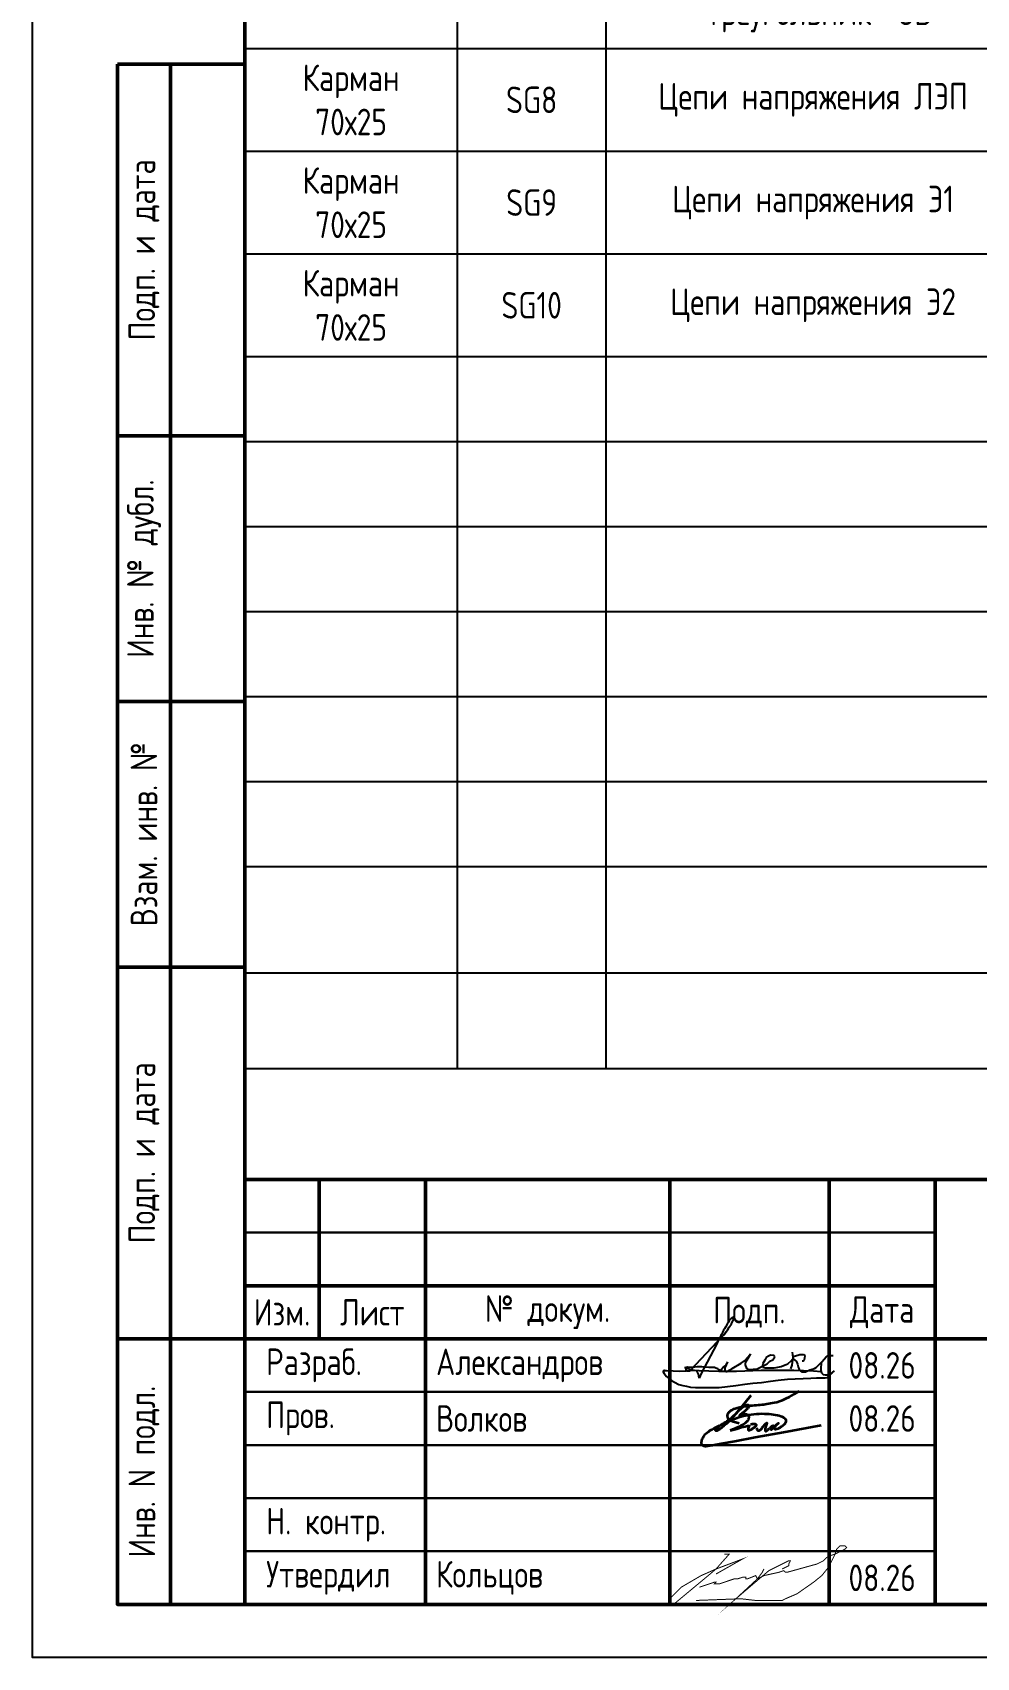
# Model space of a CAD drawing. Header units: millimetres. Extents: x -840 to 1557, y 0 to 584.
# Drawn here: x -840 to -751.1, y -0.1 to 152.9 of the extents above; entities that cross this region are included whole.
import ezdxf

# ---------------------------------------------------------------- set-up
doc = ezdxf.new("R2010")
doc.units = ezdxf.units.MM
doc.layers.add('Подписи', color=7, linetype='Continuous')
doc.styles.add('Gost type A_2.5', font='GOST_A.TTF', dxfattribs={"height": 2.5})
doc.styles.add('Gost_type_A', font='GOST_A.TTF')

# ---------------------------------------------------------------- blocks, each defined once
blk = doc.blocks.new('Штамп левый нижний')
at = {"lineweight": 50}
for points in [[(-12, 145), (-7, 145), (-7, 110), (-12, 110)], [(-7, 145), (0, 145), (0, 110), (-7, 110)], [(-12, 110), (-7, 110), (-7, 85), (-12, 85)], [(-7, 110), (0, 110), (0, 85), (-7, 85)], [(-12, 85), (-7, 85), (-7, 60), (-12, 60)], [(-7, 85), (0, 85), (0, 60), (-7, 60)], [(-12, 60), (-7, 60), (-7, 25), (-12, 25)], [(-7, 60), (0, 60), (0, 25), (-7, 25)], [(-12, 25), (-7, 25), (-7, 0), (-12, 0)], [(-7, 25), (0, 25), (0, 0), (-7, 0)]]:
    blk.add_lwpolyline(points, close=True, dxfattribs=at)
at = {"char_height": 2.5, "attachment_point": 5, "rotation": 90, "style": 'Gost_type_A'}
for s, insert, width in [('Подп. и дата', (-9.5, 127.5), 35), ('Инв. № дубл.', (-9.5, 97.5), 25), ('Взам. инв. №', (-9.5, 72.5), 25), ('Подп. и дата', (-9.5, 42.5), 35), ('Инв. N подл.', (-9.5, 12.5), 25)]:
    blk.add_mtext(s, dxfattribs=dict(at, insert=insert, width=width))
blk = doc.blocks.new('Формат_А4')
blk.add_lwpolyline([(0, 297), (0, 0), (-210, 0), (-210, 297)], close=True)
at = {"lineweight": 50}
blk.add_lwpolyline([(-190, 292), (-5, 292), (-5, 5), (-190, 5)], close=True, dxfattribs=at)
blk = doc.blocks.new('Штамп большой нижний текстовый')
for points in [[(-185, 40), (-178, 40), (-178, 35), (-185, 35)], [(-178, 40), (-168, 40), (-168, 35), (-178, 35)], [(-168, 40), (-145, 40), (-145, 35), (-168, 35)], [(-145, 40), (-130, 40), (-130, 35), (-145, 35)], [(-130, 40), (-120, 40), (-120, 35), (-130, 35)], [(-185, 35), (-178, 35), (-178, 30), (-185, 30)], [(-178, 35), (-168, 35), (-168, 30), (-178, 30)], [(-168, 35), (-145, 35), (-145, 30), (-168, 30)], [(-145, 35), (-130, 35), (-130, 30), (-145, 30)], [(-130, 35), (-120, 35), (-120, 30), (-130, 30)], [(-185, 25), (-168, 25), (-168, 20), (-185, 20)], [(-168, 25), (-145, 25), (-145, 20), (-168, 20)], [(-145, 25), (-130, 25), (-130, 20), (-145, 20)], [(-130, 25), (-120, 25), (-120, 20), (-130, 20)], [(-185, 20), (-168, 20), (-168, 15), (-185, 15)], [(-168, 20), (-145, 20), (-145, 15), (-168, 15)], [(-145, 20), (-130, 20), (-130, 15), (-145, 15)], [(-130, 20), (-120, 20), (-120, 15), (-130, 15)], [(-185, 15), (-168, 15), (-168, 10), (-185, 10)], [(-168, 15), (-145, 15), (-145, 10), (-168, 10)], [(-145, 15), (-130, 15), (-130, 10), (-145, 10)], [(-130, 15), (-120, 15), (-120, 10), (-130, 10)], [(-185, 10), (-168, 10), (-168, 5), (-185, 5)], [(-168, 10), (-145, 10), (-145, 5), (-168, 5)], [(-145, 10), (-130, 10), (-130, 5), (-145, 5)], [(-130, 10), (-120, 10), (-120, 5), (-130, 5)], [(-185, 5), (-168, 5), (-168, 0), (-185, 0)], [(-168, 5), (-145, 5), (-145, 0), (-168, 0)], [(-145, 5), (-130, 5), (-130, 0), (-145, 0)], [(-130, 5), (-120, 5), (-120, 0), (-130, 0)]]:
    blk.add_lwpolyline(points, close=True)
at = {"lineweight": 50}
for points in [[(-185, 40), (-120, 40), (-120, 30), (-185, 30)], [(-178, 40), (-168, 40), (-168, 30), (-178, 30)], [(-145, 40), (-130, 40), (-130, 30), (-145, 30)], [(-120, 25), (0, 25), (0, 40), (-120, 40)], [(-185, 30), (-178, 30), (-178, 25), (-185, 25)], [(-178, 30), (-168, 30), (-168, 25), (-178, 25)], [(-168, 30), (-145, 30), (-145, 25), (-168, 25)], [(-145, 30), (-130, 30), (-130, 25), (-145, 25)], [(-130, 30), (-120, 30), (-120, 25), (-130, 25)], [(-185, 25), (-168, 25), (-168, 0), (-185, 0)], [(-168, 25), (-145, 25), (-145, 0), (-168, 0)], [(-145, 25), (-130, 25), (-130, 0), (-145, 0)], [(-130, 25), (-120, 25), (-120, 0), (-130, 0)], [(-120, 25), (-50, 25), (-50, 0), (-120, 0)]]:
    blk.add_lwpolyline(points, close=True, dxfattribs=at)
at = {"char_height": 2.5, "style": 'Gost_type_A'}
for s, insert, width, attachment_point in [('№ докум.', (-156.5, 27.5), 23, 5), ('Изм.', (-181.5, 27.5), 7, 5), ('Лист', (-173, 27.5), 10, 5), ('Подп.', (-137.5, 27.5), 15, 5), ('Дата', (-125, 27.5), 10, 5), ('\\pxl0.8;Разраб.', (-185, 22.5), 17, 4), ('\\pxl0.8;Пров.', (-185, 17.5), 17, 4), ('\\pxl0.8;Н. контр.', (-185, 7.5), 17, 4), ('\\pxl0.8;Утвердил', (-185, 2.5), 17, 4)]:
    blk.add_mtext(s, dxfattribs=dict(at, insert=insert, width=width, attachment_point=attachment_point))
blk = doc.blocks.new('Сотрудник 7_1')
at = {"lineweight": 35}
for points in [[(5.51, 4.62), (4.98, 3.97), (4.54, 3.43), (4.18, 3.01), (3.9, 2.68), (3.67, 2.43), (3.49, 2.24), (3.34, 2.09), (3.21, 1.97), (3.08, 1.86), (2.97, 1.76), (2.86, 1.67), (2.76, 1.6), (2.67, 1.53), (2.59, 1.47), (2.52, 1.42), (2.45, 1.38), (2.4, 1.35), (2.35, 1.33), (2.31, 1.31), (2.28, 1.3), (2.25, 1.3), (2.23, 1.3), (2.21, 1.31), (2.2, 1.31), (2.19, 1.33), (2.18, 1.34), (2.18, 1.36), (2.18, 1.38), (2.18, 1.4), (2.19, 1.42), (2.2, 1.45), (2.22, 1.48), (2.25, 1.51), (2.28, 1.55), (2.32, 1.59), (2.36, 1.63), (2.42, 1.67), (2.49, 1.72), (2.56, 1.78), (2.65, 1.84), (2.75, 1.9), (2.87, 1.97), (2.99, 2.04), (3.12, 2.12), (3.25, 2.21), (3.39, 2.3), (3.53, 2.41), (3.67, 2.52), (3.81, 2.64), (3.94, 2.77), (4.07, 2.9), (4.2, 3.03), (4.32, 3.15), (4.44, 3.27), (4.55, 3.37), (4.65, 3.46), (4.74, 3.54), (4.82, 3.6), (4.9, 3.64), (4.97, 3.68), (5.03, 3.7), (5.08, 3.72), (5.13, 3.73), (5.17, 3.73), (5.21, 3.73), (5.24, 3.73), (5.26, 3.73), (5.28, 3.72), (5.3, 3.71), (5.31, 3.7), (5.32, 3.68), (5.33, 3.66), (5.33, 3.64), (5.32, 3.61), (5.32, 3.58), (5.3, 3.54), (5.28, 3.5), (5.25, 3.46), (5.21, 3.41), (5.16, 3.36), (5.1, 3.3), (5.03, 3.23), (4.96, 3.17), (4.88, 3.1), (4.8, 3.04), (4.72, 2.98), (4.65, 2.92), (4.59, 2.87), (4.53, 2.83), (4.49, 2.8), (4.46, 2.77), (4.43, 2.76), (4.42, 2.75), (4.42, 2.74), (4.43, 2.75), (4.45, 2.75), (4.49, 2.76), (4.53, 2.78), (4.58, 2.8), (4.64, 2.82), (4.7, 2.84), (4.76, 2.85), (4.83, 2.86), (4.89, 2.87), (4.95, 2.88), (5.01, 2.87), (5.06, 2.87), (5.11, 2.85), (5.15, 2.84), (5.19, 2.81), (5.22, 2.78), (5.25, 2.75), (5.27, 2.72), (5.29, 2.68), (5.3, 2.63), (5.3, 2.59), (5.3, 2.54), (5.29, 2.49), (5.27, 2.44), (5.26, 2.38), (5.23, 2.33), (5.2, 2.28), (5.17, 2.22), (5.12, 2.17), (5.07, 2.11), (5, 2.05), (4.92, 1.99), (4.83, 1.93), (4.73, 1.86), (4.6, 1.79), (4.47, 1.72), (4.31, 1.65), (4.15, 1.57), (3.96, 1.49), (3.76, 1.41), (3.54, 1.32)], [(4.39, 2), (4.09, 2.07), (3.85, 2.15), (3.67, 2.21), (3.55, 2.27), (3.46, 2.33), (3.4, 2.39), (3.37, 2.44), (3.35, 2.5), (3.33, 2.55), (3.32, 2.61), (3.31, 2.66), (3.31, 2.72), (3.31, 2.77), (3.32, 2.83), (3.34, 2.89), (3.36, 2.94), (3.39, 2.99), (3.43, 3.05), (3.48, 3.1), (3.54, 3.15), (3.6, 3.2), (3.67, 3.24), (3.74, 3.29), (3.82, 3.33), (3.91, 3.37), (4.01, 3.4), (4.11, 3.44), (4.22, 3.47), (4.34, 3.5), (4.47, 3.53), (4.62, 3.56), (4.77, 3.58), (4.93, 3.61), (5.11, 3.63), (5.29, 3.65), (5.48, 3.67), (5.67, 3.69), (5.85, 3.71), (6.04, 3.72), (6.21, 3.74), (6.38, 3.76), (6.55, 3.77), (6.71, 3.79), (6.86, 3.81), (7.02, 3.83), (7.19, 3.86), (7.36, 3.89), (7.54, 3.92), (7.74, 3.96), (7.95, 4.01), (8.19, 4.09), (8.47, 4.19), (8.78, 4.33), (9.15, 4.51), (9.57, 4.74), (10.05, 5.03)], [(6.04, 1.58), (6.05, 1.53), (6.06, 1.49), (6.06, 1.46), (6.07, 1.43), (6.09, 1.4), (6.1, 1.38), (6.12, 1.36), (6.14, 1.35), (6.16, 1.33), (6.19, 1.33), (6.22, 1.33), (6.25, 1.33), (6.28, 1.33), (6.31, 1.34), (6.34, 1.36), (6.37, 1.38), (6.4, 1.4), (6.43, 1.43), (6.46, 1.46), (6.49, 1.5), (6.52, 1.53), (6.55, 1.57), (6.58, 1.62), (6.62, 1.66), (6.65, 1.71), (6.69, 1.75), (6.73, 1.8), (6.78, 1.84), (6.82, 1.88), (6.85, 1.92), (6.89, 1.95), (6.92, 1.98), (6.95, 2.01), (6.97, 2.03), (6.98, 2.05), (7, 2.06), (7, 2.06), (7.01, 2.06), (7.01, 2.05), (7, 2.03), (7, 2), (6.99, 1.96), (6.97, 1.93), (6.96, 1.88), (6.94, 1.83), (6.93, 1.79), (6.91, 1.74), (6.9, 1.69), (6.89, 1.64), (6.88, 1.6), (6.87, 1.56), (6.86, 1.53), (6.85, 1.49), (6.84, 1.46), (6.84, 1.43), (6.84, 1.41), (6.84, 1.38), (6.84, 1.36), (6.84, 1.35), (6.84, 1.33), (6.84, 1.32), (6.85, 1.31), (6.86, 1.3), (6.86, 1.29), (6.87, 1.29), (6.88, 1.28), (6.89, 1.28), (6.9, 1.27), (6.91, 1.27), (6.92, 1.27), (6.93, 1.28), (6.95, 1.28), (6.96, 1.29), (6.97, 1.29), (6.98, 1.3), (7, 1.32), (7.03, 1.34), (7.06, 1.37), (7.1, 1.41), (7.15, 1.45), (7.21, 1.5), (7.27, 1.56), (7.34, 1.62), (7.41, 1.68), (7.48, 1.73), (7.54, 1.77), (7.58, 1.79), (7.6, 1.79), (7.61, 1.77), (7.59, 1.72), (7.57, 1.67), (7.54, 1.61), (7.5, 1.54), (7.46, 1.48), (7.43, 1.43), (7.41, 1.4), (7.4, 1.38), (7.41, 1.38), (7.42, 1.4), (7.45, 1.43), (7.49, 1.48), (7.54, 1.53), (7.6, 1.59), (7.66, 1.66), (7.73, 1.72), (7.81, 1.79), (7.88, 1.85), (7.95, 1.9), (8.01, 1.95), (8.06, 1.99), (8.09, 2.01), (8.11, 2.02), (8.1, 2.02), (8.07, 1.99), (8.03, 1.96), (7.98, 1.91), (7.92, 1.86), (7.87, 1.81), (7.81, 1.76), (7.76, 1.71), (7.73, 1.67), (7.7, 1.64), (7.68, 1.61), (7.67, 1.58), (7.67, 1.56), (7.67, 1.54), (7.68, 1.53), (7.7, 1.51), (7.71, 1.5), (7.73, 1.49), (7.75, 1.48), (7.77, 1.48), (7.8, 1.47), (7.83, 1.47), (7.87, 1.48), (7.91, 1.48), (7.96, 1.5), (8.01, 1.51), (8.07, 1.53), (8.13, 1.55), (8.19, 1.58), (8.26, 1.62), (8.33, 1.66), (8.4, 1.71), (8.48, 1.76), (8.55, 1.82), (8.63, 1.89), (8.69, 1.95), (8.75, 2.02), (8.79, 2.1), (8.82, 2.17), (8.83, 2.24), (8.81, 2.31), (8.78, 2.37), (8.72, 2.44), (8.65, 2.5), (8.56, 2.56), (8.44, 2.61), (8.31, 2.66), (8.17, 2.71), (8, 2.75), (7.83, 2.78), (7.64, 2.81), (7.44, 2.84), (7.22, 2.86), (7, 2.88), (6.77, 2.88), (6.53, 2.89), (6.29, 2.88), (6.04, 2.87), (5.79, 2.84), (5.52, 2.81), (5.25, 2.77), (4.97, 2.71), (4.68, 2.64), (4.38, 2.55), (4.06, 2.44), (3.74, 2.32), (3.42, 2.2), (3.11, 2.06), (2.8, 1.92), (2.51, 1.78), (2.25, 1.65), (2.01, 1.52), (1.8, 1.4), (1.62, 1.29), (1.47, 1.18), (1.35, 1.09), (1.24, 0.99), (1.15, 0.91), (1.08, 0.82), (1.02, 0.74), (0.97, 0.65), (0.93, 0.57), (0.89, 0.49), (0.86, 0.41), (0.84, 0.34), (0.83, 0.27), (0.82, 0.21), (0.82, 0.15), (0.83, 0.11), (0.84, 0.07), (0.85, 0.04), (0.87, 0.01), (0.89, -0.01), (0.91, -0.03), (0.94, -0.05), (0.97, -0.07), (1, -0.08), (1.03, -0.1), (1.07, -0.11), (1.1, -0.12), (1.13, -0.13), (1.17, -0.14), (1.2, -0.15), (1.24, -0.15), (1.29, -0.15), (1.47, -0.12), (1.9, -0.04), (2.7, 0.1), (3.99, 0.34), (5.91, 0.69), (8.58, 1.18), (12.12, 1.82)], [(3.54, 1.32), (4.17, 1.5), (4.63, 1.63), (4.96, 1.71), (5.17, 1.76), (5.28, 1.77), (5.33, 1.76), (5.34, 1.73), (5.32, 1.7), (5.3, 1.66), (5.28, 1.62), (5.27, 1.58), (5.26, 1.55), (5.25, 1.51), (5.24, 1.48), (5.24, 1.45), (5.24, 1.42), (5.24, 1.4), (5.25, 1.39), (5.26, 1.37), (5.27, 1.36), (5.29, 1.36), (5.31, 1.36), (5.33, 1.36), (5.35, 1.36), (5.39, 1.37), (5.42, 1.38), (5.46, 1.4), (5.49, 1.41), (5.54, 1.43), (5.58, 1.45), (5.62, 1.48), (5.67, 1.51), (5.72, 1.54), (5.76, 1.57), (5.81, 1.61), (5.85, 1.64), (5.89, 1.68), (5.93, 1.72), (5.96, 1.75), (5.99, 1.78), (6, 1.81), (6.02, 1.83), (6.02, 1.86), (6.01, 1.87), (6, 1.89), (5.98, 1.9), (5.95, 1.91), (5.91, 1.92), (5.87, 1.92), (5.81, 1.92), (5.75, 1.92), (5.69, 1.92), (5.63, 1.91), (5.57, 1.9), (5.51, 1.89), (5.46, 1.88)]]:
    blk.add_lwpolyline(points, dxfattribs=at)
blk = doc.blocks.new('*T23')
at = {"color": 0, "linetype": 'ByBlock', "lineweight": -2, "transparency": 16777216}
for p, q in [((0, 0), (185, 0)), ((0, 0), (0, -236.54)), ((20, 0), (20, -22.61)), ((73, 0), (73, -22.61)), ((87, 0), (87, -22.61)), ((101, 0), (101, -22.61)), ((115, 0), (115, -22.61)), ((129, 0), (129, -22.61)), ((143, 0), (143, -22.61)), ((157, 0), (157, -22.61)), ((171, 0), (171, -22.61)), ((185, 0), (185, -236.54)), ((0, -22.61), (185, -22.61)), ((0, -23.61), (185, -23.61)), ((20, -23.61), (20, -236.54)), ((34, -23.61), (34, -236.54)), ((73, -23.61), (73, -236.54)), ((87, -23.61), (87, -236.54)), ((101, -23.61), (101, -236.54)), ((115, -23.61), (115, -236.54)), ((129, -23.61), (129, -236.54)), ((143, -23.61), (143, -236.54)), ((157, -23.61), (157, -236.54)), ((171, -23.61), (171, -236.54)), ((0, -33.28), (185, -33.28)), ((0, -42.95), (185, -42.95)), ((0, -52.62), (185, -52.62)), ((0, -62.29), (185, -62.29)), ((0, -72.31), (185, -72.31)), ((0, -82.7), (185, -82.7)), ((0, -97.25), (185, -97.25)), ((0, -112.14), (185, -112.14)), ((0, -125.98), (185, -125.98)), ((0, -140.53), (185, -140.53)), ((0, -150.2), (185, -150.2)), ((0, -159.87), (185, -159.87)), ((0, -169.54), (185, -169.54)), ((0, -177.54), (185, -177.54)), ((0, -185.54), (185, -185.54)), ((0, -193.54), (185, -193.54)), ((0, -201.54), (185, -201.54)), ((0, -209.54), (185, -209.54)), ((0, -217.54), (185, -217.54)), ((0, -227.54), (185, -227.54)), ((0, -236.54), (185, -236.54))]:
    blk.add_line(p, q, dxfattribs=at)
at = {"color": 0, "transparency": 16777216, "char_height": 2.5, "attachment_point": 5}
for s, insert, width, style in [('Тип таблички', (10, -11.3), 17, 'Gost_type_A'), ('{\\H0.83333x;\\C256;Поле А \\P-90}', (80, -11.3), 11, 'Gost_type_A'), ('{\\H0.83333x;\\C256;Поле Б\\P-30}', (94, -11.3), 11, 'Gost_type_A'), ('{\\H0.83333x;\\C256;Поле В\\P0}', (108, -11.3), 11, 'Gost_type_A'), ('{\\H0.83333x;\\C256;Поле Г\\P30}', (122, -11.3), 11, 'Gost_type_A'), ('{\\H0.83333x;\\C256;Поле Д\\P90}', (136, -11.3), 11, 'Gost_type_A'), ('{\\H0.83333x;\\C256;Поле З\\P135}', (150, -11.3), 11, 'Gost_type_A'), ('{\\H0.83333x;\\C256;Поле И\\P180}', (164, -11.3), 11, 'Gost_type_A'), ('{\\H0.83333x;\\C256;Поле К\\P225}', (178, -11.3), 11, 'Gost_type_A'), ('Текст надписи', (46.5, -11.3), 50, 'Gost_type_A'), ('Карман\\P70х25', (10, -28.44), 17, 'Gost_type_A'), ('A1', (27, -28.44), 11, 'Gost type A_2.5'), ('ИЭУ', (53.5, -28.44), 36, 'Gost type A_2.5'), ('Карман\\P70х25', (10, -38.11), 17, 'Gost_type_A'), ('A1.1', (27, -38.11), 11, 'Gost type A_2.5'), ('ИЧМ ИЭУ', (53.5, -38.11), 36, 'Gost type A_2.5'), ('Карман\\P70х25', (10, -47.78), 17, 'Gost_type_A'), ('HL1', (27, -47.78), 11, 'Gost type A_2.5'), ('Вызов', (53.5, -47.78), 36, 'Gost type A_2.5'), ('Карман\\P70х25', (10, -57.45), 17, 'Gost_type_A'), ('SG1', (27, -57.45), 11, 'Gost_type_A'), ('{\\C256;Цепи переменного тока В1}', (53.5, -57.45), 36, 'Gost_type_A'), ('Карман\\P70х25', (10, -67.3), 17, 'Gost_type_A'), ('{\\C256;Цепи переменного ток В2 (ОВ)}', (53.5, -67.3), 36, 'Gost_type_A'), ('SG2', (27, -67.3), 11, 'Gost_type_A'), ('Карман\\P70х25', (10, -77.51), 17, 'Gost_type_A'), ('{\\C256;Цепи переменного тока 3I\\A1;\\S^ 0; параллельной линии}', (53.5, -77.51), 36, 'Gost_type_A'), ('SG3', (27, -77.51), 11, 'Gost_type_A'), ('{\\C256;Цепи переменного напряжения\\P"звезда" СШ/ЛЭП}', (53.5, -89.97), 36, 'Gost_type_A'), ('Карман\\P70х25', (10, -89.97), 17, 'Gost_type_A'), ('SG4', (27, -89.97), 11, 'Gost_type_A'), ('{\\C256;Цепи переменного напряжения\\P"треугольник" СШ/ЛЭП}', (53.5, -104.69), 36, 'Gost_type_A'), ('Карман\\P70х25', (10, -104.69), 17, 'Gost_type_A'), ('SG5', (27, -104.69), 11, 'Gost_type_A'), ('{\\C256;Цепи переменного напряжения\\P"звезда" ОВ}', (53.5, -119.06), 36, 'Gost_type_A'), ('Карман\\P70х25', (10, -119.06), 17, 'Gost_type_A'), ('SG6', (27, -119.06), 11, 'Gost_type_A'), ('{\\C256;Цепи переменного напряжения\\P"треугольник" ОВ}', (53.5, -133.26), 36, 'Gost_type_A'), ('Карман\\P70х25', (10, -133.26), 17, 'Gost_type_A'), ('SG7', (27, -133.26), 11, 'Gost_type_A'), ('Карман\\P70х25', (10, -145.37), 17, 'Gost_type_A'), ('{\\C256;Цепи напряжения ЛЭП}', (53.5, -145.37), 36, 'Gost_type_A'), ('SG8', (27, -145.37), 11, 'Gost_type_A'), ('Карман\\P70х25', (10, -155.04), 17, 'Gost_type_A'), ('SG9', (27, -155.04), 11, 'Gost_type_A'), ('{\\C256;Цепи напряжения Э1}', (53.5, -155.04), 36, 'Gost_type_A'), ('Карман\\P70х25', (10, -164.71), 17, 'Gost_type_A'), ('SG10', (27, -164.71), 11, 'Gost_type_A'), ('{\\C256;Цепи напряжения Э2}', (53.5, -164.71), 36, 'Gost_type_A')]:
    blk.add_mtext(s, dxfattribs=dict(at, insert=insert, width=width, style=style))

msp = doc.modelspace()

# ---------------------------------------------------------------- linework, layer by layer
at = {"const_width": 0.0934}
for points in [[(-774.86, 9.61), (-774.4, 9.61), (-775.64, 8.21), (-776.57, 7.43), (-778.52, 5.81), (-779.64, 4.88), (-780, 4.88), (-780, 5.1), (-779.84, 5.56), (-778.91, 6.5), (-777.04, 7.59), (-775.64, 8.21), (-773.15, 9.15), (-775.64, 7.74)], [(-777.2, 6.5), (-776.26, 6.81), (-775.8, 6.97), (-775.64, 6.97), (-775.8, 6.81), (-775.64, 6.81), (-775.33, 6.81), (-773.93, 7.28), (-773.62, 7.28), (-773.15, 7.43), (-772.84, 7.43), (-772.84, 7.28), (-772.68, 7.28), (-771.9, 7.59), (-771.75, 7.28), (-771.13, 7.59), (-769.72, 7.9), (-769.26, 8.06), (-769.1, 7.9), (-768.95, 7.9), (-766.14, 8.68), (-765.52, 8.99), (-765.21, 9.3), (-764.9, 9.46), (-764.43, 9.61), (-763.81, 9.92), (-763.5, 10.08), (-763.34, 10.23), (-763.5, 10.39), (-763.81, 10.39), (-763.96, 10.39), (-764.28, 10.08), (-764.43, 9.61), (-765.05, 8.37), (-765.68, 7.59), (-766.45, 6.97), (-768.01, 5.88), (-769.1, 5.41), (-769.41, 5.25), (-771.9, 5.25), (-773.31, 5.41), (-777.51, 5.25)], [(-771.13, 8.21), (-771.28, 7.9), (-771.75, 7.28), (-773.77, 5.41), (-770.66, 8.06), (-768.79, 8.99), (-768.63, 8.99), (-768.79, 8.68), (-768.79, 8.52), (-769.41, 8.21)]]:
    msp.add_lwpolyline(points, dxfattribs=at)
at = {"layer": 'Подписи', "linetype": 'ByBlock'}
for p, q in [((-774.92, 30.7), (-775.02, 30.46)), ((-774.93, 30.23), (-774.61, 30.62)), ((-774.93, 30.23), (-774.64, 30.61)), ((-774.83, 30.82), (-774.92, 30.7)), ((-774.85, 30.33), (-774.61, 30.62)), ((-774.76, 30.97), (-774.83, 30.82)), ((-774.77, 30.43), (-774.52, 30.77)), ((-774.59, 31.25), (-774.76, 30.97)), ((-774.61, 30.62), (-774.48, 30.83)), ((-774.47, 31.44), (-774.59, 31.25)), ((-774.52, 30.77), (-774.39, 30.98)), ((-774.39, 31.6), (-774.47, 31.44)), ((-774.22, 31.78), (-774.39, 31.6)), ((-774.39, 30.98), (-774.19, 31.3)), ((-774.07, 31.89), (-774.22, 31.78)), ((-774.19, 31.3), (-773.98, 31.7)), ((-773.98, 31.91), (-774.07, 31.89)), ((-773.98, 31.7), (-773.98, 31.91)), ((-778.03, 26.94), (-775.53, 29.59)), ((-775.61, 29.36), (-777.03, 26.63)), ((-775.5, 29.57), (-775.61, 29.36)), ((-775.53, 29.59), (-774.93, 30.23)), ((-775.39, 29.83), (-775.5, 29.57)), ((-775.19, 30.19), (-775.39, 29.83)), ((-775.13, 30.3), (-775.19, 30.19)), ((-775.02, 30.46), (-775.13, 30.3)), ((-774.93, 30.23), (-774.77, 30.43)), ((-774.93, 30.23), (-774.77, 30.43)), ((-774.93, 30.23), (-774.77, 30.43)), ((-774.55, 27.7), (-774.8, 27.14)), ((-774.73, 27.36), (-774.58, 27.6)), ((-774.58, 27.6), (-774.55, 27.7)), ((-774.11, 27.08), (-773.26, 27.6)), ((-773.26, 27.6), (-772.96, 27.81)), ((-772.96, 27.81), (-772.6, 28.18)), ((-772.64, 28.03), (-772.9, 27.63)), ((-772.9, 27.63), (-772.9, 27.44)), ((-772.39, 28.48), (-772.64, 28.03)), ((-772.6, 28.18), (-772.39, 28.48)), ((-771.24, 27.55), (-771.27, 27.36)), ((-771.14, 27.71), (-771.24, 27.55)), ((-771.05, 27.88), (-771.14, 27.71)), ((-770.92, 28.11), (-771.05, 27.88)), ((-770.69, 28.25), (-770.92, 28.11)), ((-770.81, 27.52), (-770.57, 27.78)), ((-770.51, 28.34), (-770.69, 28.25)), ((-770.57, 27.78), (-770.29, 27.9)), ((-770.17, 28.32), (-770.51, 28.34)), ((-770.29, 27.9), (-770.09, 28.17)), ((-770.09, 28.17), (-770.17, 28.32)), ((-768.89, 27.53), (-768.52, 27.85)), ((-768.52, 27.85), (-768.39, 28.07)), ((-768.48, 27.68), (-768.5, 27.41)), ((-768.4, 27.93), (-768.48, 27.68)), ((-768.39, 28.11), (-768.45, 28.61)), ((-768.39, 28.07), (-768.4, 27.93)), ((-768.39, 28.14), (-768.24, 28.25)), ((-768.39, 28.07), (-768.39, 28.11)), ((-768.39, 28), (-768.06, 27.75)), ((-768.24, 28.25), (-767.76, 28.4)), ((-768.06, 27.75), (-767.97, 27.48)), ((-767.76, 28.4), (-767.39, 28.4)), ((-767.43, 27.78), (-767.54, 27.77)), ((-767.38, 27.82), (-767.43, 27.78)), ((-767.39, 28.4), (-767.27, 28.3)), ((-767.31, 28.06), (-767.38, 27.82)), ((-767.27, 28.3), (-767.31, 28.06)), ((-765.96, 27.42), (-765.67, 27.71)), ((-765.73, 27.62), (-765.75, 27.42)), ((-765.67, 27.71), (-765.47, 27.96)), ((-765.47, 27.96), (-765.26, 28.17)), ((-765.26, 28.17), (-765.08, 28.3)), ((-765.08, 28.3), (-764.87, 28.3)), ((-764.87, 28.3), (-764.6, 28.3)), ((-780.62, 26.76), (-780.52, 26.61)), ((-780.54, 26.9), (-780.29, 26.9)), ((-780.52, 26.61), (-780.31, 26.32)), ((-780.31, 26.32), (-780, 26.08)), ((-780.29, 26.9), (-779.05, 26.83)), ((-780, 26.08), (-779.83, 25.95)), ((-779.05, 26.83), (-778.44, 26.87)), ((-778.58, 27.18), (-778.29, 27.25)), ((-778.4, 27.09), (-778.58, 27.18)), ((-778.5, 27.11), (-778.49, 26.94)), ((-778.49, 26.94), (-778.38, 26.87)), ((-777.87, 26.94), (-778.4, 27.09)), ((-778.38, 26.87), (-778.08, 26.85)), ((-778.29, 27.25), (-777.81, 27.22)), ((-778.16, 26.93), (-775.36, 26.84)), ((-778.08, 26.85), (-778.03, 26.94)), ((-777.45, 26.85), (-777.87, 26.94)), ((-777.81, 27.22), (-777.4, 27.27)), ((-777.28, 26.56), (-777.45, 26.85)), ((-777.4, 27.27), (-776.99, 27.26)), ((-777.22, 26.17), (-777.28, 26.56)), ((-777.03, 26.63), (-777.22, 26.17)), ((-776.99, 27.26), (-776.33, 27.2)), ((-776.33, 27.2), (-775.76, 27.2)), ((-775.73, 27.16), (-775.79, 27.2)), ((-775.65, 27.11), (-775.73, 27.16)), ((-775.48, 27.04), (-775.65, 27.11)), ((-775.37, 26.99), (-775.48, 27.04)), ((-775.36, 26.98), (-775.19, 26.94)), ((-775.36, 26.84), (-773.7, 26.84)), ((-775.19, 26.94), (-774.97, 27.22)), ((-774.97, 27.22), (-774.73, 27.36)), ((-774.8, 27.14), (-774.81, 27.04)), ((-774.81, 27.04), (-774.8, 26.89)), ((-774.8, 26.89), (-774.69, 26.78)), ((-774.69, 26.78), (-774.35, 26.96)), ((-774.35, 26.96), (-774.11, 27.08)), ((-773.7, 26.84), (-771.4, 26.93)), ((-772.9, 27.44), (-772.83, 27.25)), ((-772.83, 27.25), (-772.74, 27.09)), ((-772.74, 27.09), (-772.55, 27)), ((-772.55, 27), (-771.78, 27.05)), ((-771.78, 27.05), (-771.5, 27.18)), ((-771.5, 27.18), (-771.21, 27.33)), ((-771.4, 26.93), (-768.3, 26.93)), ((-771.27, 27.36), (-771.23, 27.2)), ((-771.23, 27.2), (-771.02, 27.16)), ((-771.21, 27.33), (-770.81, 27.52)), ((-771.02, 27.16), (-770.9, 27.15)), ((-770.9, 27.15), (-770.17, 27.16)), ((-770.17, 27.16), (-769.99, 27.18)), ((-769.99, 27.18), (-769.52, 27.27)), ((-769.8, 25.98), (-768.91, 26.08)), ((-769.52, 27.27), (-769.3, 27.36)), ((-769.3, 27.36), (-769.04, 27.45)), ((-769.04, 27.45), (-768.89, 27.53)), ((-768.91, 26.08), (-766.72, 26.19)), ((-768.5, 27.41), (-768.63, 27.06)), ((-768.3, 26.93), (-766.45, 26.86)), ((-767.97, 27.48), (-767.91, 27.25)), ((-767.91, 27.25), (-767.82, 27)), ((-767.82, 27), (-767.67, 26.85)), ((-767.67, 26.85), (-767.53, 26.76)), ((-767.53, 26.76), (-767.21, 26.76)), ((-767.21, 26.76), (-766.8, 26.96)), ((-766.8, 26.96), (-766.36, 27.07)), ((-766.72, 26.19), (-766.18, 26.21)), ((-766.45, 26.86), (-765.74, 26.79)), ((-766.36, 27.07), (-766.22, 27.19)), ((-766.22, 27.19), (-765.96, 27.42)), ((-766.18, 26.21), (-765.78, 26.21)), ((-765.77, 27.25), (-765.78, 27.09)), ((-765.78, 27.09), (-765.78, 26.9)), ((-765.78, 26.9), (-765.71, 26.68)), ((-765.78, 26.21), (-765.37, 26.21)), ((-765.75, 27.42), (-765.77, 27.25)), ((-765.71, 26.68), (-765.56, 26.53)), ((-765.56, 26.53), (-765.37, 26.5)), ((-765.37, 26.5), (-765.07, 26.5)), ((-765.37, 26.21), (-765.18, 26.23)), ((-765.18, 26.23), (-764.67, 26.71)), ((-765.07, 26.5), (-764.67, 26.71)), ((-764.67, 26.71), (-764.48, 26.85)), ((-779.83, 25.95), (-779.55, 25.8)), ((-779.55, 25.8), (-779.15, 25.59)), ((-779.15, 25.59), (-778.77, 25.49)), ((-778.77, 25.49), (-778.42, 25.41)), ((-778.42, 25.41), (-778.03, 25.34)), ((-778.03, 25.34), (-777.56, 25.29)), ((-777.56, 25.29), (-777.05, 25.29)), ((-777.05, 25.29), (-775.33, 25.3)), ((-775.33, 25.3), (-774.55, 25.39)), ((-774.55, 25.39), (-773.77, 25.48)), ((-773.77, 25.48), (-772.92, 25.6)), ((-772.92, 25.6), (-772.18, 25.7)), ((-772.18, 25.7), (-771.35, 25.78)), ((-771.35, 25.78), (-770.52, 25.9)), ((-770.52, 25.9), (-769.8, 25.98))]:
    msp.add_line(p, q, dxfattribs=at)
at = {"layer": 'Подписи', "linetype": 'ByBlock', "lineweight": 25}
msp.add_arc((-780.52, 26.8), 0.104, 79.793, 227.5165, dxfattribs=at)

# ---------------------------------------------------------------- block references
at = {"color": 1}
for name, p in [('Формат_А4', (-630, -0.12)), ('Штамп левый нижний', (-820, 4.88)), ('Штамп большой нижний текстовый', (-635, 4.88))]:
    msp.add_blockref(name, p, dxfattribs=at)
for name, p in [('*T23', (-820, 291.88)), ('Сотрудник 7_1', (-777.86, 19.92))]:
    msp.add_blockref(name, p)

# ---------------------------------------------------------------- texts
at = {"char_height": 2.5, "style": 'Gost_type_A'}
for s, insert, width, attachment_point in [('Александров', (-802, 27.38), 22, 4), ('08.26', (-760, 27.38), 10, 5), ('Волков', (-802, 22.38), 22, 4), ('08.26', (-760, 22.38), 10, 5), ('Кольцов', (-802, 7.38), 22, 4), ('08.26', (-760, 7.38), 10, 5)]:
    msp.add_mtext(s, dxfattribs=dict(at, insert=insert, width=width, attachment_point=attachment_point))

doc.saveas('drawing.dxf')
